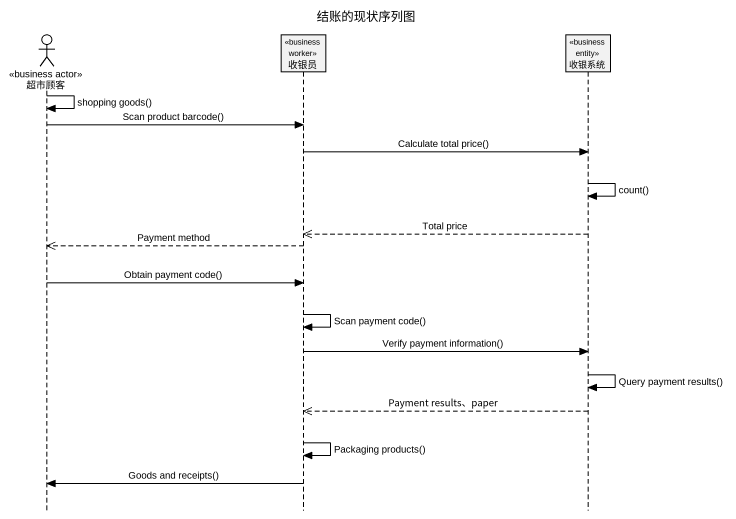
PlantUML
@startuml
title 结账的现状序列图
hide footbox
actor 超市顾客 <<business actor>>
participant 收银员 <<business worker>>
participant 收银系统 <<business entity>>

超市顾客 -> 超市顾客 : shopping goods()
超市顾客 -> 收银员 : Scan product barcode()
收银员 -> 收银系统 : Calculate total price()
收银系统 -> 收银系统 : count()
收银系统 -->> 收银员 : Total price
收银员 -->> 超市顾客 : Payment method
超市顾客 -> 收银员 : Obtain payment code()
收银员 -> 收银员 : Scan payment code()
收银员 -> 收银系统 : Verify payment information()
收银系统 -> 收银系统 : Query payment results()
收银系统 -->> 收银员 : Payment results、paper
收银员 -> 收银员 : Packaging products()
收银员 -> 超市顾客 : Goods and receipts()
@enduml
